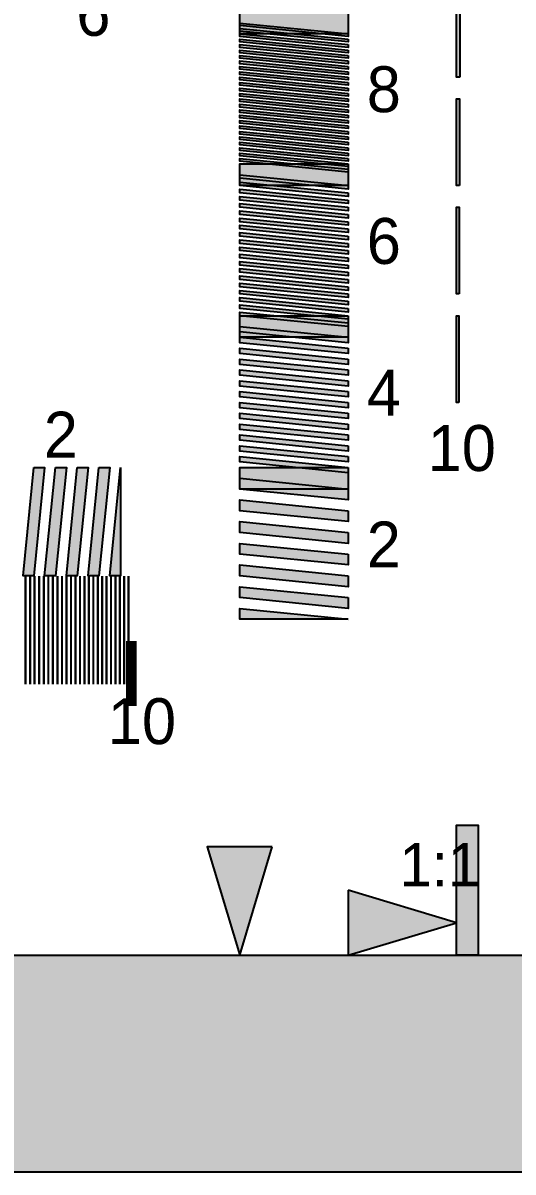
# Model space of a CAD drawing. Header units: millimetres. Extents: x 0 to 420, y 0 to 297.
# Drawn here: x 249.5 to 305.4, y 0 to 131.2 of the extents above; entities that cross this region are included whole.
import ezdxf

# ---------------------------------------------------------------- set-up
doc = ezdxf.new("R2010")
doc.units = ezdxf.units.MM
for name, color, linetype in [('CENTER', 7, 'Continuous'), ('FRAME', 7, 'Continuous'), ('GLUE', 1, 'Continuous'), ('LABELS', 7, 'Continuous'), ('PERIPHERY', 7, 'Continuous')]:
    doc.layers.add(name, color=color, linetype=linetype)

msp = doc.modelspace()

# ---------------------------------------------------------------- hatches: boundary and pattern name
at = {"layer": 'CENTER', "true_color": 0x000000}
h = msp.add_hatch(color=7, dxfattribs=at)
h.dxf.hatch_style = 1
h.paths.add_polyline_path([(299.36, 124.99), (299, 124.99), (299, 134.89), (299.36, 134.89), (299.36, 124.99)])
h = msp.add_hatch(color=7, dxfattribs=at)
h.dxf.hatch_style = 1
h.paths.add_polyline_path([(299.31, 112.61), (299, 112.61), (299, 122.51), (299.31, 122.51), (299.31, 112.61)])
h = msp.add_hatch(color=7, dxfattribs=at)
h.dxf.hatch_style = 1
h.paths.add_polyline_path([(299.27, 100.24), (299, 100.24), (299, 110.14), (299.27, 110.14), (299.27, 100.24)])
h = msp.add_hatch(color=7, dxfattribs=at)
h.dxf.hatch_style = 1
h.paths.add_polyline_path([(299.24, 87.86), (299, 87.86), (299, 97.76), (299.24, 97.76), (299.24, 87.86)])
at = {"layer": 'FRAME', "true_color": 0x000000}
h = msp.add_hatch(color=7, dxfattribs=at)
h.dxf.hatch_style = 1
h.paths.add_polyline_path([(301.47, 24.75), (299, 24.75), (299, 39.6), (301.47, 39.6), (301.47, 24.75)])
h = msp.add_hatch(color=7, dxfattribs=at)
h.dxf.hatch_style = 1
h.paths.add_polyline_path([(277.96, 37.12), (270.53, 37.12), (274.25, 24.75), (277.96, 37.12)])
h = msp.add_hatch(color=7, dxfattribs=at)
h.dxf.hatch_style = 1
h.paths.add_polyline_path([(286.62, 32.17), (286.62, 24.75), (299, 28.46), (286.62, 32.17)])
h = msp.add_hatch(color=7, dxfattribs=at)
h.dxf.hatch_style = 1
h.paths.add_polyline_path([(169.25, 24.75), (420, 24.75), (420, 0), (169.25, 0), (169.25, 24.75)])
at = {"layer": 'PERIPHERY', "true_color": 0x000000}
h = msp.add_hatch(color=7, dxfattribs=at)
h.dxf.hatch_style = 1
h.paths.add_polyline_path([(286.62, 132.41), (286.62, 129.94), (274.25, 129.94), (274.25, 132.41), (286.62, 132.41)])
h = msp.add_hatch(color=7, dxfattribs=at)
h.dxf.hatch_style = 1
h.paths.add_polyline_path([(286.62, 129.94), (286.62, 129.63), (274.25, 130.87), (274.25, 131.17), (286.62, 129.94)])
h = msp.add_hatch(color=7, dxfattribs=at)
h.dxf.hatch_style = 1
h.paths.add_polyline_path([(286.62, 129.32), (286.62, 129.01), (274.25, 130.25), (274.25, 130.56), (286.62, 129.32)])
h = msp.add_hatch(color=7, dxfattribs=at)
h.dxf.hatch_style = 1
h.paths.add_polyline_path([(286.62, 128.7), (286.62, 128.39), (274.25, 129.63), (274.25, 129.94), (286.62, 128.7)])
h = msp.add_hatch(color=7, dxfattribs=at)
h.dxf.hatch_style = 1
h.paths.add_polyline_path([(286.62, 128.08), (286.62, 127.77), (274.25, 129.01), (274.25, 129.32), (286.62, 128.08)])
h = msp.add_hatch(color=7, dxfattribs=at)
h.dxf.hatch_style = 1
h.paths.add_polyline_path([(286.62, 127.46), (286.62, 127.15), (274.25, 128.39), (274.25, 128.7), (286.62, 127.46)])
h = msp.add_hatch(color=7, dxfattribs=at)
h.dxf.hatch_style = 1
h.paths.add_polyline_path([(286.62, 126.84), (286.62, 126.53), (274.25, 127.77), (274.25, 128.08), (286.62, 126.84)])
h = msp.add_hatch(color=7, dxfattribs=at)
h.dxf.hatch_style = 1
h.paths.add_polyline_path([(286.62, 126.22), (286.62, 125.92), (274.25, 127.15), (274.25, 127.46), (286.62, 126.22)])
h = msp.add_hatch(color=7, dxfattribs=at)
h.dxf.hatch_style = 1
h.paths.add_polyline_path([(286.62, 125.61), (286.62, 125.3), (274.25, 126.53), (274.25, 126.84), (286.62, 125.61)])
h = msp.add_hatch(color=7, dxfattribs=at)
h.dxf.hatch_style = 1
h.paths.add_polyline_path([(286.62, 124.99), (286.62, 124.68), (274.25, 125.92), (274.25, 126.22), (286.62, 124.99)])
h = msp.add_hatch(color=7, dxfattribs=at)
h.dxf.hatch_style = 1
h.paths.add_polyline_path([(286.62, 124.37), (286.62, 124.06), (274.25, 125.3), (274.25, 125.61), (286.62, 124.37)])
h = msp.add_hatch(color=7, dxfattribs=at)
h.dxf.hatch_style = 1
h.paths.add_polyline_path([(286.62, 123.75), (286.62, 123.44), (274.25, 124.68), (274.25, 124.99), (286.62, 123.75)])
h = msp.add_hatch(color=7, dxfattribs=at)
h.dxf.hatch_style = 1
h.paths.add_polyline_path([(286.62, 123.13), (286.62, 122.82), (274.25, 124.06), (274.25, 124.37), (286.62, 123.13)])
h = msp.add_hatch(color=7, dxfattribs=at)
h.dxf.hatch_style = 1
h.paths.add_polyline_path([(286.62, 122.51), (286.62, 122.2), (274.25, 123.44), (274.25, 123.75), (286.62, 122.51)])
h = msp.add_hatch(color=7, dxfattribs=at)
h.dxf.hatch_style = 1
h.paths.add_polyline_path([(286.62, 121.89), (286.62, 121.58), (274.25, 122.82), (274.25, 123.13), (286.62, 121.89)])
h = msp.add_hatch(color=7, dxfattribs=at)
h.dxf.hatch_style = 1
h.paths.add_polyline_path([(286.62, 121.27), (286.62, 120.97), (274.25, 122.2), (274.25, 122.51), (286.62, 121.27)])
h = msp.add_hatch(color=7, dxfattribs=at)
h.dxf.hatch_style = 1
h.paths.add_polyline_path([(286.62, 120.66), (286.62, 120.35), (274.25, 121.58), (274.25, 121.89), (286.62, 120.66)])
h = msp.add_hatch(color=7, dxfattribs=at)
h.dxf.hatch_style = 1
h.paths.add_polyline_path([(286.62, 120.04), (286.62, 119.73), (274.25, 120.97), (274.25, 121.27), (286.62, 120.04)])
h = msp.add_hatch(color=7, dxfattribs=at)
h.dxf.hatch_style = 1
h.paths.add_polyline_path([(286.62, 119.42), (286.62, 119.11), (274.25, 120.35), (274.25, 120.66), (286.62, 119.42)])
h = msp.add_hatch(color=7, dxfattribs=at)
h.dxf.hatch_style = 1
h.paths.add_polyline_path([(286.62, 118.8), (286.62, 118.49), (274.25, 119.73), (274.25, 120.04), (286.62, 118.8)])
h = msp.add_hatch(color=7, dxfattribs=at)
h.dxf.hatch_style = 1
h.paths.add_polyline_path([(286.62, 118.18), (286.62, 117.87), (274.25, 119.11), (274.25, 119.42), (286.62, 118.18)])
h = msp.add_hatch(color=7, dxfattribs=at)
h.dxf.hatch_style = 1
h.paths.add_polyline_path([(286.62, 117.56), (286.62, 117.25), (274.25, 118.49), (274.25, 118.8), (286.62, 117.56)])
h = msp.add_hatch(color=7, dxfattribs=at)
h.dxf.hatch_style = 1
h.paths.add_polyline_path([(286.62, 116.94), (286.62, 116.63), (274.25, 117.87), (274.25, 118.18), (286.62, 116.94)])
h = msp.add_hatch(color=7, dxfattribs=at)
h.dxf.hatch_style = 1
h.paths.add_polyline_path([(286.62, 116.32), (286.62, 116.02), (274.25, 117.25), (274.25, 117.56), (286.62, 116.32)])
h = msp.add_hatch(color=7, dxfattribs=at)
h.dxf.hatch_style = 1
h.paths.add_polyline_path([(286.62, 115.71), (286.62, 115.4), (274.25, 116.63), (274.25, 116.94), (286.62, 115.71)])
h = msp.add_hatch(color=7, dxfattribs=at)
h.dxf.hatch_style = 1
h.paths.add_polyline_path([(286.62, 115.09), (286.62, 114.78), (274.25, 116.02), (274.25, 116.32), (286.62, 115.09)])
h = msp.add_hatch(color=7, dxfattribs=at)
h.dxf.hatch_style = 1
h.paths.add_polyline_path([(286.62, 114.47), (286.62, 114.16), (274.25, 115.4), (274.25, 115.71), (286.62, 114.47)])
h = msp.add_hatch(color=7, dxfattribs=at)
h.dxf.hatch_style = 1
h.paths.add_polyline_path([(286.62, 115.09), (286.62, 112.61), (274.25, 112.61), (274.25, 115.09), (286.62, 115.09)])
h = msp.add_hatch(color=7, dxfattribs=at)
h.dxf.hatch_style = 1
h.paths.add_polyline_path([(286.62, 112.61), (286.62, 112.2), (274.25, 113.44), (274.25, 113.85), (286.62, 112.61)])
h = msp.add_hatch(color=7, dxfattribs=at)
h.dxf.hatch_style = 1
h.paths.add_polyline_path([(286.62, 111.79), (286.62, 111.38), (274.25, 112.61), (274.25, 113.02), (286.62, 111.79)])
h = msp.add_hatch(color=7, dxfattribs=at)
h.dxf.hatch_style = 1
h.paths.add_polyline_path([(286.62, 110.96), (286.62, 110.55), (274.25, 111.79), (274.25, 112.2), (286.62, 110.96)])
h = msp.add_hatch(color=7, dxfattribs=at)
h.dxf.hatch_style = 1
h.paths.add_polyline_path([(286.62, 110.14), (286.62, 109.72), (274.25, 110.96), (274.25, 111.37), (286.62, 110.14)])
h = msp.add_hatch(color=7, dxfattribs=at)
h.dxf.hatch_style = 1
h.paths.add_polyline_path([(286.62, 109.31), (286.62, 108.9), (274.25, 110.14), (274.25, 110.55), (286.62, 109.31)])
h = msp.add_hatch(color=7, dxfattribs=at)
h.dxf.hatch_style = 1
h.paths.add_polyline_path([(286.62, 108.49), (286.62, 108.08), (274.25, 109.31), (274.25, 109.72), (286.62, 108.49)])
h = msp.add_hatch(color=7, dxfattribs=at)
h.dxf.hatch_style = 1
h.paths.add_polyline_path([(286.62, 107.66), (286.62, 107.25), (274.25, 108.49), (274.25, 108.9), (286.62, 107.66)])
h = msp.add_hatch(color=7, dxfattribs=at)
h.dxf.hatch_style = 1
h.paths.add_polyline_path([(286.62, 106.84), (286.62, 106.43), (274.25, 107.66), (274.25, 108.08), (286.62, 106.84)])
h = msp.add_hatch(color=7, dxfattribs=at)
h.dxf.hatch_style = 1
h.paths.add_polyline_path([(286.62, 106.01), (286.62, 105.6), (274.25, 106.84), (274.25, 107.25), (286.62, 106.01)])
h = msp.add_hatch(color=7, dxfattribs=at)
h.dxf.hatch_style = 1
h.paths.add_polyline_path([(286.62, 105.19), (286.62, 104.78), (274.25, 106.01), (274.25, 106.43), (286.62, 105.19)])
h = msp.add_hatch(color=7, dxfattribs=at)
h.dxf.hatch_style = 1
h.paths.add_polyline_path([(286.62, 104.36), (286.62, 103.95), (274.25, 105.19), (274.25, 105.6), (286.62, 104.36)])
h = msp.add_hatch(color=7, dxfattribs=at)
h.dxf.hatch_style = 1
h.paths.add_polyline_path([(286.62, 103.54), (286.62, 103.13), (274.25, 104.36), (274.25, 104.78), (286.62, 103.54)])
h = msp.add_hatch(color=7, dxfattribs=at)
h.dxf.hatch_style = 1
h.paths.add_polyline_path([(286.62, 102.71), (286.62, 102.3), (274.25, 103.54), (274.25, 103.95), (286.62, 102.71)])
h = msp.add_hatch(color=7, dxfattribs=at)
h.dxf.hatch_style = 1
h.paths.add_polyline_path([(286.62, 101.89), (286.62, 101.48), (274.25, 102.71), (274.25, 103.13), (286.62, 101.89)])
h = msp.add_hatch(color=7, dxfattribs=at)
h.dxf.hatch_style = 1
h.paths.add_polyline_path([(286.62, 101.06), (286.62, 100.65), (274.25, 101.89), (274.25, 102.3), (286.62, 101.06)])
h = msp.add_hatch(color=7, dxfattribs=at)
h.dxf.hatch_style = 1
h.paths.add_polyline_path([(286.62, 100.24), (286.62, 99.83), (274.25, 101.06), (274.25, 101.48), (286.62, 100.24)])
h = msp.add_hatch(color=7, dxfattribs=at)
h.dxf.hatch_style = 1
h.paths.add_polyline_path([(286.62, 99.41), (286.62, 99), (274.25, 100.24), (274.25, 100.65), (286.62, 99.41)])
h = msp.add_hatch(color=7, dxfattribs=at)
h.dxf.hatch_style = 1
h.paths.add_polyline_path([(286.62, 98.59), (286.62, 98.18), (274.25, 99.41), (274.25, 99.83), (286.62, 98.59)])
h = msp.add_hatch(color=7, dxfattribs=at)
h.dxf.hatch_style = 1
h.paths.add_polyline_path([(286.62, 97.76), (286.62, 97.35), (274.25, 98.59), (274.25, 99), (286.62, 97.76)])
h = msp.add_hatch(color=7, dxfattribs=at)
h.dxf.hatch_style = 1
h.paths.add_polyline_path([(286.62, 96.94), (286.62, 96.53), (274.25, 97.76), (274.25, 98.18), (286.62, 96.94)])
h = msp.add_hatch(color=7, dxfattribs=at)
h.dxf.hatch_style = 1
h.paths.add_polyline_path([(286.62, 97.76), (286.62, 95.29), (274.25, 95.29), (274.25, 97.76), (286.62, 97.76)])
h = msp.add_hatch(color=7, dxfattribs=at)
h.dxf.hatch_style = 1
h.paths.add_polyline_path([(286.62, 95.29), (286.62, 94.67), (274.25, 95.91), (274.25, 96.52), (286.62, 95.29)])
h = msp.add_hatch(color=7, dxfattribs=at)
h.dxf.hatch_style = 1
h.paths.add_polyline_path([(286.62, 94.05), (286.62, 93.43), (274.25, 94.67), (274.25, 95.29), (286.62, 94.05)])
h = msp.add_hatch(color=7, dxfattribs=at)
h.dxf.hatch_style = 1
h.paths.add_polyline_path([(286.62, 92.81), (286.62, 92.19), (274.25, 93.43), (274.25, 94.05), (286.62, 92.81)])
h = msp.add_hatch(color=7, dxfattribs=at)
h.dxf.hatch_style = 1
h.paths.add_polyline_path([(286.62, 91.57), (286.62, 90.96), (274.25, 92.19), (274.25, 92.81), (286.62, 91.57)])
h = msp.add_hatch(color=7, dxfattribs=at)
h.dxf.hatch_style = 1
h.paths.add_polyline_path([(286.62, 90.34), (286.62, 89.72), (274.25, 90.96), (274.25, 91.57), (286.62, 90.34)])
h = msp.add_hatch(color=7, dxfattribs=at)
h.dxf.hatch_style = 1
h.paths.add_polyline_path([(286.62, 89.1), (286.62, 88.48), (274.25, 89.72), (274.25, 90.34), (286.62, 89.1)])
h = msp.add_hatch(color=7, dxfattribs=at)
h.dxf.hatch_style = 1
h.paths.add_polyline_path([(286.62, 87.86), (286.62, 87.24), (274.25, 88.48), (274.25, 89.1), (286.62, 87.86)])
h = msp.add_hatch(color=7, dxfattribs=at)
h.dxf.hatch_style = 1
h.paths.add_polyline_path([(286.62, 86.62), (286.62, 86.01), (274.25, 87.24), (274.25, 87.86), (286.62, 86.62)])
h = msp.add_hatch(color=7, dxfattribs=at)
h.dxf.hatch_style = 1
h.paths.add_polyline_path([(286.62, 85.39), (286.62, 84.77), (274.25, 86.01), (274.25, 86.62), (286.62, 85.39)])
h = msp.add_hatch(color=7, dxfattribs=at)
h.dxf.hatch_style = 1
h.paths.add_polyline_path([(286.62, 84.15), (286.62, 83.53), (274.25, 84.77), (274.25, 85.39), (286.62, 84.15)])
h = msp.add_hatch(color=7, dxfattribs=at)
h.dxf.hatch_style = 1
h.paths.add_polyline_path([(286.62, 82.91), (286.62, 82.29), (274.25, 83.53), (274.25, 84.15), (286.62, 82.91)])
h = msp.add_hatch(color=7, dxfattribs=at)
h.dxf.hatch_style = 1
h.paths.add_polyline_path([(286.62, 81.67), (286.62, 81.06), (274.25, 82.29), (274.25, 82.91), (286.62, 81.67)])
h = msp.add_hatch(color=7, dxfattribs=at)
h.dxf.hatch_style = 1
h.paths.add_polyline_path([(286.62, 80.44), (286.62, 79.82), (274.25, 81.06), (274.25, 81.67), (286.62, 80.44)])
h = msp.add_hatch(color=7, dxfattribs=at)
h.dxf.hatch_style = 1
h.paths.add_polyline_path([(250.73, 80.44), (251.97, 80.44), (250.73, 68.06), (249.5, 68.06), (250.73, 80.44)])
h = msp.add_hatch(color=7, dxfattribs=at)
h.dxf.hatch_style = 1
h.paths.add_polyline_path([(253.21, 80.44), (254.45, 80.44), (253.21, 68.06), (251.97, 68.06), (253.21, 80.44)])
h = msp.add_hatch(color=7, dxfattribs=at)
h.dxf.hatch_style = 1
h.paths.add_polyline_path([(255.68, 80.44), (256.92, 80.44), (255.68, 68.06), (254.45, 68.06), (255.68, 80.44)])
h = msp.add_hatch(color=7, dxfattribs=at)
h.dxf.hatch_style = 1
h.paths.add_polyline_path([(258.16, 80.44), (259.4, 80.44), (258.16, 68.06), (256.92, 68.06), (258.16, 80.44)])
h = msp.add_hatch(color=7, dxfattribs=at)
h.dxf.hatch_style = 1
h.paths.add_polyline_path([(260.63, 80.44), (260.63, 68.06), (259.4, 68.06), (260.63, 80.44)])
h = msp.add_hatch(color=7, dxfattribs=at)
h.dxf.hatch_style = 1
h.paths.add_polyline_path([(286.62, 80.44), (286.62, 77.96), (274.25, 77.96), (274.25, 80.44), (286.62, 80.44)])
h = msp.add_hatch(color=7, dxfattribs=at)
h.dxf.hatch_style = 1
h.paths.add_polyline_path([(286.62, 77.96), (286.62, 76.72), (274.25, 77.96), (274.25, 79.2), (286.62, 77.96)])
h = msp.add_hatch(color=7, dxfattribs=at)
h.dxf.hatch_style = 1
h.paths.add_polyline_path([(286.62, 75.49), (286.62, 74.25), (274.25, 75.49), (274.25, 76.72), (286.62, 75.49)])
h = msp.add_hatch(color=7, dxfattribs=at)
h.dxf.hatch_style = 1
h.paths.add_polyline_path([(286.62, 73.01), (286.62, 71.77), (274.25, 73.01), (274.25, 74.25), (286.62, 73.01)])
h = msp.add_hatch(color=7, dxfattribs=at)
h.dxf.hatch_style = 1
h.paths.add_polyline_path([(286.62, 70.54), (286.62, 69.3), (274.25, 70.54), (274.25, 71.77), (286.62, 70.54)])
h = msp.add_hatch(color=7, dxfattribs=at)
h.dxf.hatch_style = 1
h.paths.add_polyline_path([(286.62, 68.06), (286.62, 66.82), (274.25, 68.06), (274.25, 69.3), (286.62, 68.06)])
h = msp.add_hatch(color=7, dxfattribs=at)
h.dxf.hatch_style = 1
h.paths.add_polyline_path([(286.62, 65.59), (286.62, 64.35), (274.25, 65.59), (274.25, 66.82), (286.62, 65.59)])
h = msp.add_hatch(color=7, dxfattribs=at)
h.dxf.hatch_style = 1
h.paths.add_polyline_path([(286.62, 63.11), (274.25, 63.11), (274.25, 64.35), (286.62, 63.11)])

# ---------------------------------------------------------------- linework, layer by layer
at = {"layer": 'CENTER', "color": 250}
for points in [[(299.36, 124.99), (299, 124.99), (299, 134.89), (299.36, 134.89), (299.36, 124.99)], [(299.31, 112.61), (299, 112.61), (299, 122.51), (299.31, 122.51), (299.31, 112.61)], [(299.27, 100.24), (299, 100.24), (299, 110.14), (299.27, 110.14), (299.27, 100.24)], [(299.24, 87.86), (299, 87.86), (299, 97.76), (299.24, 97.76), (299.24, 87.86)]]:
    msp.add_lwpolyline(points, close=True, dxfattribs=at)
at = {"layer": 'CENTER', "color": 250, "true_color": 0x000000}
for points in [[(299.36, 124.99), (299.36, 134.89), (299, 134.89)], [(299, 134.89), (299, 124.99), (299.36, 124.99)], [(299.31, 112.61), (299.31, 122.51), (299, 122.51)], [(299, 122.51), (299, 112.61), (299.31, 112.61)], [(299.27, 100.24), (299.27, 110.14), (299, 110.14)], [(299, 110.14), (299, 100.24), (299.27, 100.24)], [(299.24, 87.86), (299.24, 97.76), (299, 97.76)], [(299, 97.76), (299, 87.86), (299.24, 87.86)]]:
    msp.add_solid(points, dxfattribs=at)
at = {"layer": 'FRAME', "color": 250}
for points in [[(301.47, 24.75), (299, 24.75), (299, 39.6), (301.47, 39.6), (301.47, 24.75)], [(277.96, 37.12), (270.53, 37.12), (274.25, 24.75), (277.96, 37.12)], [(286.62, 32.17), (286.62, 24.75), (299, 28.46), (286.62, 32.17)], [(169.25, 24.75), (420, 24.75), (420, 0), (169.25, 0), (169.25, 24.75)]]:
    msp.add_lwpolyline(points, close=True, dxfattribs=at)
at = {"layer": 'FRAME', "color": 250, "true_color": 0x000000}
for points in [[(301.47, 24.75), (301.47, 39.6), (299, 39.6)], [(299, 39.6), (299, 24.75), (301.47, 24.75)], [(277.96, 37.12), (270.53, 37.12), (274.25, 24.75)], [(286.62, 32.17), (286.62, 24.75), (299, 28.46)], [(169.25, 24.75), (169.25, 0), (420, 0)], [(420, 0), (420, 24.75), (169.25, 24.75)]]:
    msp.add_solid(points, dxfattribs=at)
at = {"layer": 'GLUE', "color": 1, "lineweight": 18}
msp.add_lwpolyline([(0, 0), (420, 0), (420, 297), (0, 297), (0, 0)], dxfattribs=at)
at = {"layer": 'PERIPHERY', "color": 250}
for points in [[(286.62, 132.41), (286.62, 129.94), (274.25, 129.94), (274.25, 132.41), (286.62, 132.41)], [(286.62, 129.94), (286.62, 129.63), (274.25, 130.87), (274.25, 131.17), (286.62, 129.94)], [(286.62, 129.32), (286.62, 129.01), (274.25, 130.25), (274.25, 130.56), (286.62, 129.32)], [(286.62, 128.7), (286.62, 128.39), (274.25, 129.63), (274.25, 129.94), (286.62, 128.7)], [(286.62, 128.08), (286.62, 127.77), (274.25, 129.01), (274.25, 129.32), (286.62, 128.08)], [(286.62, 127.46), (286.62, 127.15), (274.25, 128.39), (274.25, 128.7), (286.62, 127.46)], [(286.62, 126.84), (286.62, 126.53), (274.25, 127.77), (274.25, 128.08), (286.62, 126.84)], [(286.62, 126.22), (286.62, 125.92), (274.25, 127.15), (274.25, 127.46), (286.62, 126.22)], [(286.62, 125.61), (286.62, 125.3), (274.25, 126.53), (274.25, 126.84), (286.62, 125.61)], [(286.62, 124.99), (286.62, 124.68), (274.25, 125.92), (274.25, 126.22), (286.62, 124.99)], [(286.62, 124.37), (286.62, 124.06), (274.25, 125.3), (274.25, 125.61), (286.62, 124.37)], [(286.62, 123.75), (286.62, 123.44), (274.25, 124.68), (274.25, 124.99), (286.62, 123.75)], [(286.62, 123.13), (286.62, 122.82), (274.25, 124.06), (274.25, 124.37), (286.62, 123.13)], [(286.62, 122.51), (286.62, 122.2), (274.25, 123.44), (274.25, 123.75), (286.62, 122.51)], [(286.62, 121.89), (286.62, 121.58), (274.25, 122.82), (274.25, 123.13), (286.62, 121.89)], [(286.62, 121.27), (286.62, 120.97), (274.25, 122.2), (274.25, 122.51), (286.62, 121.27)], [(286.62, 120.66), (286.62, 120.35), (274.25, 121.58), (274.25, 121.89), (286.62, 120.66)], [(286.62, 120.04), (286.62, 119.73), (274.25, 120.97), (274.25, 121.27), (286.62, 120.04)], [(286.62, 119.42), (286.62, 119.11), (274.25, 120.35), (274.25, 120.66), (286.62, 119.42)], [(286.62, 118.8), (286.62, 118.49), (274.25, 119.73), (274.25, 120.04), (286.62, 118.8)], [(286.62, 118.18), (286.62, 117.87), (274.25, 119.11), (274.25, 119.42), (286.62, 118.18)], [(286.62, 117.56), (286.62, 117.25), (274.25, 118.49), (274.25, 118.8), (286.62, 117.56)], [(286.62, 116.94), (286.62, 116.63), (274.25, 117.87), (274.25, 118.18), (286.62, 116.94)], [(286.62, 116.32), (286.62, 116.02), (274.25, 117.25), (274.25, 117.56), (286.62, 116.32)], [(286.62, 115.71), (286.62, 115.4), (274.25, 116.63), (274.25, 116.94), (286.62, 115.71)], [(286.62, 115.09), (286.62, 114.78), (274.25, 116.02), (274.25, 116.32), (286.62, 115.09)], [(286.62, 114.47), (286.62, 114.16), (274.25, 115.4), (274.25, 115.71), (286.62, 114.47)], [(286.62, 115.09), (286.62, 112.61), (274.25, 112.61), (274.25, 115.09), (286.62, 115.09)], [(286.62, 112.61), (286.62, 112.2), (274.25, 113.44), (274.25, 113.85), (286.62, 112.61)], [(286.62, 111.79), (286.62, 111.38), (274.25, 112.61), (274.25, 113.02), (286.62, 111.79)], [(286.62, 110.96), (286.62, 110.55), (274.25, 111.79), (274.25, 112.2), (286.62, 110.96)], [(286.62, 110.14), (286.62, 109.72), (274.25, 110.96), (274.25, 111.37), (286.62, 110.14)], [(286.62, 109.31), (286.62, 108.9), (274.25, 110.14), (274.25, 110.55), (286.62, 109.31)], [(286.62, 108.49), (286.62, 108.08), (274.25, 109.31), (274.25, 109.72), (286.62, 108.49)], [(286.62, 107.66), (286.62, 107.25), (274.25, 108.49), (274.25, 108.9), (286.62, 107.66)], [(286.62, 106.84), (286.62, 106.43), (274.25, 107.66), (274.25, 108.08), (286.62, 106.84)], [(286.62, 106.01), (286.62, 105.6), (274.25, 106.84), (274.25, 107.25), (286.62, 106.01)], [(286.62, 105.19), (286.62, 104.78), (274.25, 106.01), (274.25, 106.43), (286.62, 105.19)], [(286.62, 104.36), (286.62, 103.95), (274.25, 105.19), (274.25, 105.6), (286.62, 104.36)], [(286.62, 103.54), (286.62, 103.13), (274.25, 104.36), (274.25, 104.78), (286.62, 103.54)], [(286.62, 102.71), (286.62, 102.3), (274.25, 103.54), (274.25, 103.95), (286.62, 102.71)], [(286.62, 101.89), (286.62, 101.48), (274.25, 102.71), (274.25, 103.13), (286.62, 101.89)], [(286.62, 101.06), (286.62, 100.65), (274.25, 101.89), (274.25, 102.3), (286.62, 101.06)], [(286.62, 100.24), (286.62, 99.83), (274.25, 101.06), (274.25, 101.48), (286.62, 100.24)], [(286.62, 99.41), (286.62, 99), (274.25, 100.24), (274.25, 100.65), (286.62, 99.41)], [(286.62, 98.59), (286.62, 98.18), (274.25, 99.41), (274.25, 99.83), (286.62, 98.59)], [(286.62, 97.76), (286.62, 97.35), (274.25, 98.59), (274.25, 99), (286.62, 97.76)], [(286.62, 96.94), (286.62, 96.53), (274.25, 97.76), (274.25, 98.18), (286.62, 96.94)], [(286.62, 97.76), (286.62, 95.29), (274.25, 95.29), (274.25, 97.76), (286.62, 97.76)], [(286.62, 95.29), (286.62, 94.67), (274.25, 95.91), (274.25, 96.52), (286.62, 95.29)], [(286.62, 94.05), (286.62, 93.43), (274.25, 94.67), (274.25, 95.29), (286.62, 94.05)], [(286.62, 92.81), (286.62, 92.19), (274.25, 93.43), (274.25, 94.05), (286.62, 92.81)], [(286.62, 91.57), (286.62, 90.96), (274.25, 92.19), (274.25, 92.81), (286.62, 91.57)], [(286.62, 90.34), (286.62, 89.72), (274.25, 90.96), (274.25, 91.57), (286.62, 90.34)], [(286.62, 89.1), (286.62, 88.48), (274.25, 89.72), (274.25, 90.34), (286.62, 89.1)], [(286.62, 87.86), (286.62, 87.24), (274.25, 88.48), (274.25, 89.1), (286.62, 87.86)], [(286.62, 86.62), (286.62, 86.01), (274.25, 87.24), (274.25, 87.86), (286.62, 86.62)], [(286.62, 85.39), (286.62, 84.77), (274.25, 86.01), (274.25, 86.62), (286.62, 85.39)], [(286.62, 84.15), (286.62, 83.53), (274.25, 84.77), (274.25, 85.39), (286.62, 84.15)], [(286.62, 82.91), (286.62, 82.29), (274.25, 83.53), (274.25, 84.15), (286.62, 82.91)], [(286.62, 81.67), (286.62, 81.06), (274.25, 82.29), (274.25, 82.91), (286.62, 81.67)], [(286.62, 80.44), (286.62, 79.82), (274.25, 81.06), (274.25, 81.67), (286.62, 80.44)], [(250.73, 80.44), (251.97, 80.44), (250.73, 68.06), (249.5, 68.06), (250.73, 80.44)], [(253.21, 80.44), (254.45, 80.44), (253.21, 68.06), (251.97, 68.06), (253.21, 80.44)], [(255.68, 80.44), (256.92, 80.44), (255.68, 68.06), (254.45, 68.06), (255.68, 80.44)], [(258.16, 80.44), (259.4, 80.44), (258.16, 68.06), (256.92, 68.06), (258.16, 80.44)], [(260.63, 80.44), (260.63, 68.06), (259.4, 68.06), (260.63, 80.44)], [(286.62, 80.44), (286.62, 77.96), (274.25, 77.96), (274.25, 80.44), (286.62, 80.44)], [(286.62, 77.96), (286.62, 76.72), (274.25, 77.96), (274.25, 79.2), (286.62, 77.96)], [(286.62, 75.49), (286.62, 74.25), (274.25, 75.49), (274.25, 76.72), (286.62, 75.49)], [(286.62, 73.01), (286.62, 71.77), (274.25, 73.01), (274.25, 74.25), (286.62, 73.01)], [(286.62, 70.54), (286.62, 69.3), (274.25, 70.54), (274.25, 71.77), (286.62, 70.54)], [(286.62, 68.06), (286.62, 66.82), (274.25, 68.06), (274.25, 69.3), (286.62, 68.06)], [(286.62, 65.59), (286.62, 64.35), (274.25, 65.59), (274.25, 66.82), (286.62, 65.59)], [(286.62, 63.11), (274.25, 63.11), (274.25, 64.35), (286.62, 63.11)]]:
    msp.add_lwpolyline(points, close=True, dxfattribs=at)
at = {"layer": 'PERIPHERY', "color": 250, "lineweight": 35}
for points, const_width in [([(249.77, 68.06), (249.77, 55.69)], 0.264), ([(250.3, 68.06), (250.3, 55.69)], 0.264), ([(250.82, 68.06), (250.82, 55.69)], 0.263), ([(251.35, 68.06), (251.35, 55.69)], 0.262), ([(251.87, 68.06), (251.87, 55.69)], 0.261), ([(252.39, 68.06), (252.39, 55.69)], 0.26), ([(252.91, 68.06), (252.91, 55.69)], 0.26), ([(253.43, 68.06), (253.43, 55.69)], 0.259), ([(253.95, 68.06), (253.95, 55.69)], 0.258), ([(254.46, 68.06), (254.46, 55.69)], 0.258), ([(254.98, 68.06), (254.98, 55.69)], 0.257), ([(255.49, 68.06), (255.49, 55.69)], 0.256), ([(256, 68.06), (256, 55.69)], 0.255), ([(256.51, 68.06), (256.51, 55.69)], 0.255), ([(257.02, 68.06), (257.02, 55.69)], 0.254), ([(257.53, 68.06), (257.53, 55.69)], 0.253), ([(258.04, 68.06), (258.04, 55.69)], 0.253), ([(258.54, 68.06), (258.54, 55.69)], 0.252), ([(259.04, 68.06), (259.04, 55.69)], 0.251), ([(259.55, 68.06), (259.55, 55.69)], 0.251), ([(260.05, 68.06), (260.05, 55.69)], 0.25), ([(260.55, 68.06), (260.55, 55.69)], 0.249), ([(261.04, 68.06), (261.04, 55.69)], 0.249), ([(261.54, 68.06), (261.54, 55.69)], 0.248), ([(261.87, 60.64), (261.87, 53.21)], 1.24)]:
    msp.add_lwpolyline(points, dxfattribs=dict(at, const_width=const_width))
at = {"layer": 'PERIPHERY', "color": 250, "true_color": 0x000000}
for points in [[(286.62, 132.41), (274.25, 132.41), (274.25, 129.94)], [(274.25, 129.94), (286.62, 129.94), (286.62, 132.41)], [(286.62, 129.94), (274.25, 131.17), (274.25, 130.87)], [(274.25, 130.87), (286.62, 129.63), (286.62, 129.94)], [(286.62, 129.32), (274.25, 130.56), (274.25, 130.25)], [(274.25, 130.25), (286.62, 129.01), (286.62, 129.32)], [(286.62, 128.7), (274.25, 129.94), (274.25, 129.63)], [(274.25, 129.63), (286.62, 128.39), (286.62, 128.7)], [(286.62, 128.08), (274.25, 129.32), (274.25, 129.01)], [(274.25, 129.01), (286.62, 127.77), (286.62, 128.08)], [(286.62, 127.46), (274.25, 128.7), (274.25, 128.39)], [(274.25, 128.39), (286.62, 127.15), (286.62, 127.46)], [(286.62, 126.84), (274.25, 128.08), (274.25, 127.77)], [(274.25, 127.77), (286.62, 126.53), (286.62, 126.84)], [(286.62, 126.22), (274.25, 127.46), (274.25, 127.15)], [(274.25, 127.15), (286.62, 125.92), (286.62, 126.22)], [(286.62, 125.61), (274.25, 126.84), (274.25, 126.53)], [(274.25, 126.53), (286.62, 125.3), (286.62, 125.61)], [(286.62, 124.99), (274.25, 126.22), (274.25, 125.92)], [(274.25, 125.92), (286.62, 124.68), (286.62, 124.99)], [(286.62, 124.37), (274.25, 125.61), (274.25, 125.3)], [(274.25, 125.3), (286.62, 124.06), (286.62, 124.37)], [(286.62, 123.75), (274.25, 124.99), (274.25, 124.68)], [(274.25, 124.68), (286.62, 123.44), (286.62, 123.75)], [(286.62, 123.13), (274.25, 124.37), (274.25, 124.06)], [(274.25, 124.06), (286.62, 122.82), (286.62, 123.13)], [(286.62, 122.51), (274.25, 123.75), (274.25, 123.44)], [(274.25, 123.44), (286.62, 122.2), (286.62, 122.51)], [(286.62, 121.89), (274.25, 123.13), (274.25, 122.82)], [(274.25, 122.82), (286.62, 121.58), (286.62, 121.89)], [(286.62, 121.27), (274.25, 122.51), (274.25, 122.2)], [(274.25, 122.2), (286.62, 120.97), (286.62, 121.27)], [(286.62, 120.66), (274.25, 121.89), (274.25, 121.58)], [(274.25, 121.58), (286.62, 120.35), (286.62, 120.66)], [(286.62, 120.04), (274.25, 121.27), (274.25, 120.97)], [(274.25, 120.97), (286.62, 119.73), (286.62, 120.04)], [(286.62, 119.42), (274.25, 120.66), (274.25, 120.35)], [(274.25, 120.35), (286.62, 119.11), (286.62, 119.42)], [(286.62, 118.8), (274.25, 120.04), (274.25, 119.73)], [(274.25, 119.73), (286.62, 118.49), (286.62, 118.8)], [(286.62, 118.18), (274.25, 119.42), (274.25, 119.11)], [(274.25, 119.11), (286.62, 117.87), (286.62, 118.18)], [(286.62, 117.56), (274.25, 118.8), (274.25, 118.49)], [(274.25, 118.49), (286.62, 117.25), (286.62, 117.56)], [(286.62, 116.94), (274.25, 118.18), (274.25, 117.87)], [(274.25, 117.87), (286.62, 116.63), (286.62, 116.94)], [(286.62, 116.32), (274.25, 117.56), (274.25, 117.25)], [(274.25, 117.25), (286.62, 116.02), (286.62, 116.32)], [(286.62, 115.71), (274.25, 116.94), (274.25, 116.63)], [(274.25, 116.63), (286.62, 115.4), (286.62, 115.71)], [(286.62, 115.09), (274.25, 116.32), (274.25, 116.02)], [(274.25, 116.02), (286.62, 114.78), (286.62, 115.09)], [(286.62, 114.47), (274.25, 115.71), (274.25, 115.4)], [(274.25, 115.4), (286.62, 114.16), (286.62, 114.47)], [(286.62, 115.09), (274.25, 115.09), (274.25, 112.61)], [(274.25, 112.61), (286.62, 112.61), (286.62, 115.09)], [(286.62, 112.61), (274.25, 113.85), (274.25, 113.44)], [(274.25, 113.44), (286.62, 112.2), (286.62, 112.61)], [(286.62, 111.79), (274.25, 113.02), (274.25, 112.61)], [(274.25, 112.61), (286.62, 111.38), (286.62, 111.79)], [(286.62, 110.96), (274.25, 112.2), (274.25, 111.79)], [(274.25, 111.79), (286.62, 110.55), (286.62, 110.96)], [(286.62, 110.14), (274.25, 111.37), (274.25, 110.96)], [(274.25, 110.96), (286.62, 109.72), (286.62, 110.14)], [(286.62, 109.31), (274.25, 110.55), (274.25, 110.14)], [(274.25, 110.14), (286.62, 108.9), (286.62, 109.31)], [(286.62, 108.49), (274.25, 109.72), (274.25, 109.31)], [(274.25, 109.31), (286.62, 108.08), (286.62, 108.49)], [(286.62, 107.66), (274.25, 108.9), (274.25, 108.49)], [(274.25, 108.49), (286.62, 107.25), (286.62, 107.66)], [(286.62, 106.84), (274.25, 108.08), (274.25, 107.66)], [(274.25, 107.66), (286.62, 106.43), (286.62, 106.84)], [(286.62, 106.01), (274.25, 107.25), (274.25, 106.84)], [(274.25, 106.84), (286.62, 105.6), (286.62, 106.01)], [(286.62, 105.19), (274.25, 106.43), (274.25, 106.01)], [(274.25, 106.01), (286.62, 104.78), (286.62, 105.19)], [(286.62, 104.36), (274.25, 105.6), (274.25, 105.19)], [(274.25, 105.19), (286.62, 103.95), (286.62, 104.36)], [(286.62, 103.54), (274.25, 104.78), (274.25, 104.36)], [(274.25, 104.36), (286.62, 103.13), (286.62, 103.54)], [(286.62, 102.71), (274.25, 103.95), (274.25, 103.54)], [(274.25, 103.54), (286.62, 102.3), (286.62, 102.71)], [(286.62, 101.89), (274.25, 103.13), (274.25, 102.71)], [(274.25, 102.71), (286.62, 101.48), (286.62, 101.89)], [(286.62, 101.06), (274.25, 102.3), (274.25, 101.89)], [(274.25, 101.89), (286.62, 100.65), (286.62, 101.06)], [(286.62, 100.24), (274.25, 101.48), (274.25, 101.06)], [(274.25, 101.06), (286.62, 99.83), (286.62, 100.24)], [(286.62, 99.41), (274.25, 100.65), (274.25, 100.24)], [(274.25, 100.24), (286.62, 99), (286.62, 99.41)], [(286.62, 98.59), (274.25, 99.83), (274.25, 99.41)], [(274.25, 99.41), (286.62, 98.18), (286.62, 98.59)], [(286.62, 97.76), (274.25, 99), (274.25, 98.59)], [(274.25, 98.59), (286.62, 97.35), (286.62, 97.76)], [(286.62, 96.94), (274.25, 98.18), (274.25, 97.76)], [(286.62, 97.76), (274.25, 97.76), (274.25, 95.29)], [(274.25, 95.29), (286.62, 95.29), (286.62, 97.76)], [(274.25, 97.76), (286.62, 96.53), (286.62, 96.94)], [(286.62, 95.29), (274.25, 96.52), (274.25, 95.91)], [(274.25, 95.91), (286.62, 94.67), (286.62, 95.29)], [(286.62, 94.05), (274.25, 95.29), (274.25, 94.67)], [(274.25, 94.67), (286.62, 93.43), (286.62, 94.05)], [(286.62, 92.81), (274.25, 94.05), (274.25, 93.43)], [(274.25, 93.43), (286.62, 92.19), (286.62, 92.81)], [(286.62, 91.57), (274.25, 92.81), (274.25, 92.19)], [(274.25, 92.19), (286.62, 90.96), (286.62, 91.57)], [(286.62, 90.34), (274.25, 91.57), (274.25, 90.96)], [(274.25, 90.96), (286.62, 89.72), (286.62, 90.34)], [(286.62, 89.1), (274.25, 90.34), (274.25, 89.72)], [(274.25, 89.72), (286.62, 88.48), (286.62, 89.1)], [(286.62, 87.86), (274.25, 89.1), (274.25, 88.48)], [(274.25, 88.48), (286.62, 87.24), (286.62, 87.86)], [(286.62, 86.62), (274.25, 87.86), (274.25, 87.24)], [(274.25, 87.24), (286.62, 86.01), (286.62, 86.62)], [(286.62, 85.39), (274.25, 86.62), (274.25, 86.01)], [(274.25, 86.01), (286.62, 84.77), (286.62, 85.39)], [(286.62, 84.15), (274.25, 85.39), (274.25, 84.77)], [(274.25, 84.77), (286.62, 83.53), (286.62, 84.15)], [(286.62, 82.91), (274.25, 84.15), (274.25, 83.53)], [(274.25, 83.53), (286.62, 82.29), (286.62, 82.91)], [(286.62, 81.67), (274.25, 82.91), (274.25, 82.29)], [(274.25, 82.29), (286.62, 81.06), (286.62, 81.67)], [(286.62, 80.44), (274.25, 81.67), (274.25, 81.06)], [(250.73, 80.44), (249.5, 68.06), (250.73, 68.06)], [(250.73, 68.06), (251.97, 80.44), (250.73, 80.44)], [(253.21, 80.44), (251.97, 68.06), (253.21, 68.06)], [(253.21, 68.06), (254.45, 80.44), (253.21, 80.44)], [(255.68, 80.44), (254.45, 68.06), (255.68, 68.06)], [(255.68, 68.06), (256.92, 80.44), (255.68, 80.44)], [(258.16, 80.44), (256.92, 68.06), (258.16, 68.06)], [(258.16, 68.06), (259.4, 80.44), (258.16, 80.44)], [(259.4, 68.06), (260.63, 68.06), (260.63, 80.44)], [(274.25, 81.06), (286.62, 79.82), (286.62, 80.44)], [(286.62, 80.44), (274.25, 80.44), (274.25, 77.96)], [(274.25, 77.96), (286.62, 77.96), (286.62, 80.44)], [(286.62, 77.96), (274.25, 79.2), (274.25, 77.96)], [(274.25, 77.96), (286.62, 76.72), (286.62, 77.96)], [(286.62, 75.49), (274.25, 76.72), (274.25, 75.49)], [(274.25, 75.49), (286.62, 74.25), (286.62, 75.49)], [(286.62, 73.01), (274.25, 74.25), (274.25, 73.01)], [(274.25, 73.01), (286.62, 71.77), (286.62, 73.01)], [(286.62, 70.54), (274.25, 71.77), (274.25, 70.54)], [(274.25, 70.54), (286.62, 69.3), (286.62, 70.54)], [(286.62, 68.06), (274.25, 69.3), (274.25, 68.06)], [(274.25, 68.06), (286.62, 66.82), (286.62, 68.06)], [(286.62, 65.59), (274.25, 66.82), (274.25, 65.59)], [(274.25, 65.59), (286.62, 64.35), (286.62, 65.59)], [(274.25, 64.35), (274.25, 63.11), (286.62, 63.11)]]:
    msp.add_solid(points, dxfattribs=at)

# ---------------------------------------------------------------- texts
at = {"layer": 'LABELS', "color": 250}
for s, height, p in [('6', 5.24, (255.58, 129.71)), ('8', 5.24, (288.74, 120.99)), ('6', 5.24, (288.74, 103.67)), ('4', 5.24, (288.74, 86.34)), ('2', 5.24, (251.87, 81.56)), ('10', 5.239, (295.69, 80.03)), ('2', 5.24, (288.74, 69.02)), ('10', 5.239, (259.18, 48.85)), ('1:1', 4.95, (292.48, 32.6))]:
    msp.add_text(s, height=height, dxfattribs=at).set_placement(p)

doc.saveas('drawing.dxf')
